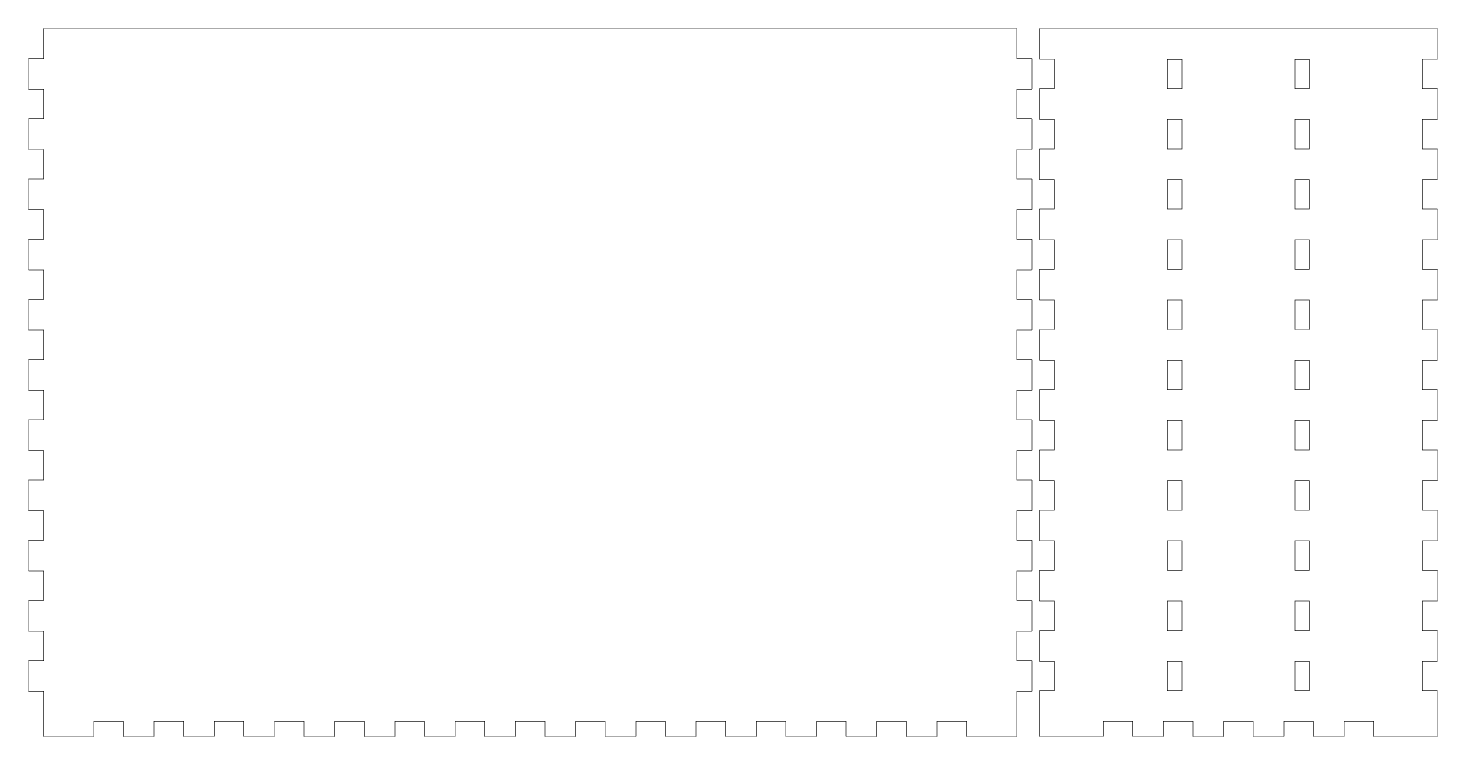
# Model space of a CAD drawing. Extents: x 1 to 670, y 1 to 950.
# Drawn here: x 1.2 to 469.3, y 239.1 to 474.6 of the extents above; entities that cross this region are included whole.
import ezdxf

# ---------------------------------------------------------------- set-up
doc = ezdxf.new("R2010")
doc.units = 0
doc.layers.get('0').update_dxf_attribs({"linetype": 'CONTINUOUS'})

msp = doc.modelspace()

# ---------------------------------------------------------------- linework, layer by layer
at = {"color": 0, "const_width": 0.2}
for points in [[(6.36379, 474.451), (6.34587, 474.451), (6.29211, 474.423), (6.26318, 474.37), (6.26318, 474.352)], [(6.26318, 474.352), (6.26318, 464.351)], [(329.364, 474.451), (6.36379, 474.451)], [(329.464, 474.352), (329.464, 474.37), (329.434, 474.423), (329.38, 474.451), (329.364, 474.451)], [(329.464, 464.351), (329.464, 474.352)], [(342.054, 474.451), (337.054, 474.451), (337.036, 474.451), (336.983, 474.423), (336.954, 474.37), (336.954, 474.352)], [(336.954, 474.352), (336.954, 464.351)], [(464.054, 474.451), (342.054, 474.451)], [(469.053, 474.451), (464.054, 474.451)], [(469.156, 474.352), (469.156, 474.37), (469.124, 474.423), (469.071, 474.451), (469.053, 474.451)], [(469.156, 464.351), (469.156, 474.352)], [(6.36379, 464.45), (1.36426, 464.45), (1.34634, 464.45), (1.2926, 464.421), (1.26366, 464.368), (1.26366, 464.351)], [(1.26366, 464.351), (1.26366, 454.35), (1.26366, 454.335), (1.2926, 454.279), (1.34634, 454.251), (1.36426, 454.251)], [(6.26318, 464.351), (6.26318, 464.368), (6.29211, 464.421), (6.34587, 464.45), (6.36379, 464.45)], [(334.363, 464.45), (329.364, 464.45), (329.38, 464.45), (329.434, 464.421), (329.464, 464.368), (329.464, 464.351)], [(334.464, 454.35), (334.464, 464.351), (334.464, 464.368), (334.433, 464.421), (334.38, 464.45), (334.363, 464.45)], [(336.954, 464.351), (336.954, 464.333), (336.983, 464.28), (337.036, 464.248), (337.054, 464.248)], [(337.054, 464.248), (342.054, 464.248), (342.036, 464.248), (341.982, 464.28), (341.953, 464.333), (341.953, 464.351)], [(341.953, 464.351), (341.953, 454.35), (341.953, 454.367), (341.982, 454.424), (342.036, 454.452), (342.054, 454.452)], [(464.153, 454.35), (464.153, 464.351), (464.153, 464.333), (464.125, 464.28), (464.072, 464.248), (464.054, 464.248)], [(464.054, 464.248), (469.053, 464.248), (469.071, 464.248), (469.124, 464.28), (469.156, 464.333), (469.156, 464.351)], [(1.36426, 454.251), (6.36379, 454.251), (6.34587, 454.251), (6.29211, 454.279), (6.26318, 454.335), (6.26318, 454.35)], [(6.26318, 454.35), (6.26318, 444.348)], [(329.464, 454.35), (329.464, 454.335), (329.434, 454.279), (329.38, 454.251), (329.364, 454.251)], [(329.364, 454.251), (334.363, 454.251), (334.38, 454.251), (334.433, 454.279), (334.464, 454.335), (334.464, 454.35)], [(329.464, 444.348), (329.464, 454.35)], [(342.054, 454.452), (337.054, 454.452), (337.036, 454.452), (336.983, 454.424), (336.954, 454.367), (336.954, 454.35)], [(336.954, 454.35), (336.954, 444.348)], [(469.053, 454.452), (464.054, 454.452), (464.072, 454.452), (464.125, 454.424), (464.153, 454.367), (464.153, 454.35)], [(469.156, 454.35), (469.156, 454.367), (469.124, 454.424), (469.071, 454.452), (469.053, 454.452)], [(469.156, 444.348), (469.156, 454.35)], [(6.36379, 444.451), (1.36426, 444.451), (1.34634, 444.451), (1.2926, 444.422), (1.26366, 444.369), (1.26366, 444.348)], [(1.26366, 444.348), (1.26366, 434.351), (1.26366, 434.333), (1.2926, 434.28), (1.34634, 434.248), (1.36426, 434.248)], [(6.26318, 444.348), (6.26318, 444.369), (6.29211, 444.422), (6.34587, 444.451), (6.36379, 444.451)], [(334.363, 444.451), (329.364, 444.451), (329.38, 444.451), (329.434, 444.422), (329.464, 444.369), (329.464, 444.348)], [(334.464, 434.351), (334.464, 444.348), (334.464, 444.369), (334.433, 444.422), (334.38, 444.451), (334.363, 444.451)], [(336.954, 444.348), (336.954, 444.334), (336.983, 444.281), (337.036, 444.25), (337.054, 444.25)], [(337.054, 444.25), (342.054, 444.25), (342.036, 444.25), (341.982, 444.281), (341.953, 444.334), (341.953, 444.348)], [(341.953, 444.348), (341.953, 434.351), (341.953, 434.368), (341.982, 434.421), (342.036, 434.449), (342.054, 434.449)], [(464.153, 434.351), (464.153, 444.348), (464.153, 444.334), (464.125, 444.281), (464.072, 444.25), (464.054, 444.25)], [(464.054, 444.25), (469.053, 444.25), (469.071, 444.25), (469.124, 444.281), (469.156, 444.334), (469.156, 444.348)], [(1.36426, 434.248), (6.36379, 434.248), (6.34587, 434.248), (6.29211, 434.28), (6.26318, 434.333), (6.26318, 434.351)], [(6.26318, 434.351), (6.26318, 424.349)], [(329.464, 434.351), (329.464, 434.333), (329.434, 434.28), (329.38, 434.248), (329.364, 434.248)], [(329.364, 434.248), (334.363, 434.248), (334.38, 434.248), (334.433, 434.28), (334.464, 434.333), (334.464, 434.351)], [(329.464, 424.349), (329.464, 434.351)], [(342.054, 434.449), (337.054, 434.449), (337.036, 434.449), (336.983, 434.421), (336.954, 434.368), (336.954, 434.351)], [(336.954, 434.351), (336.954, 424.349)], [(469.053, 434.449), (464.054, 434.449), (464.072, 434.449), (464.125, 434.421), (464.153, 434.368), (464.153, 434.351)], [(469.156, 434.351), (469.156, 434.368), (469.124, 434.421), (469.071, 434.449), (469.053, 434.449)], [(469.156, 424.349), (469.156, 434.351)], [(6.36379, 424.448), (1.36426, 424.448), (1.34634, 424.448), (1.2926, 424.42), (1.26366, 424.367), (1.26366, 424.349)], [(1.26366, 424.349), (1.26366, 414.348), (1.26366, 414.33), (1.2926, 414.278), (1.34634, 414.249), (1.36426, 414.249)], [(6.26318, 424.349), (6.26318, 424.367), (6.29211, 424.42), (6.34587, 424.448), (6.36379, 424.448)], [(334.363, 424.448), (329.364, 424.448), (329.38, 424.448), (329.434, 424.42), (329.464, 424.367), (329.464, 424.349)], [(334.464, 414.348), (334.464, 424.349), (334.464, 424.367), (334.433, 424.42), (334.38, 424.448), (334.363, 424.448)], [(336.954, 424.349), (336.954, 424.332), (336.983, 424.279), (337.036, 424.247), (337.054, 424.247)], [(337.054, 424.247), (342.054, 424.247), (342.036, 424.247), (341.982, 424.279), (341.953, 424.332), (341.953, 424.349)], [(341.953, 424.349), (341.953, 414.348), (341.953, 414.366), (341.982, 414.419), (342.036, 414.45), (342.054, 414.45)], [(464.153, 414.348), (464.153, 424.349), (464.153, 424.332), (464.125, 424.279), (464.072, 424.247), (464.054, 424.247)], [(464.054, 424.247), (469.053, 424.247), (469.071, 424.247), (469.124, 424.279), (469.156, 424.332), (469.156, 424.349)], [(1.36426, 414.249), (6.36379, 414.249), (6.34587, 414.249), (6.29211, 414.278), (6.26318, 414.33), (6.26318, 414.348)], [(6.26318, 414.348), (6.26318, 404.347)], [(329.464, 414.348), (329.464, 414.33), (329.434, 414.278), (329.38, 414.249), (329.364, 414.249)], [(329.364, 414.249), (334.363, 414.249), (334.38, 414.249), (334.433, 414.278), (334.464, 414.33), (334.464, 414.348)], [(329.464, 404.347), (329.464, 414.348)], [(342.054, 414.45), (337.054, 414.45), (337.036, 414.45), (336.983, 414.419), (336.954, 414.366), (336.954, 414.348)], [(336.954, 414.348), (336.954, 404.347)], [(469.053, 414.45), (464.054, 414.45), (464.072, 414.45), (464.125, 414.419), (464.153, 414.366), (464.153, 414.348)], [(469.156, 414.348), (469.156, 414.366), (469.124, 414.419), (469.071, 414.45), (469.053, 414.45)], [(469.156, 404.347), (469.156, 414.348)], [(6.36379, 404.449), (1.36426, 404.449), (1.34634, 404.449), (1.2926, 404.421), (1.26366, 404.364), (1.26366, 404.347)], [(1.26366, 404.347), (1.26366, 394.349), (1.26366, 394.331), (1.2926, 394.279), (1.34634, 394.247), (1.36426, 394.247)], [(6.26318, 404.347), (6.26318, 404.364), (6.29211, 404.421), (6.34587, 404.449), (6.36379, 404.449)], [(334.363, 404.449), (329.364, 404.449), (329.38, 404.449), (329.434, 404.421), (329.464, 404.364), (329.464, 404.347)], [(334.464, 394.349), (334.464, 404.347), (334.464, 404.364), (334.433, 404.421), (334.38, 404.449), (334.363, 404.449)], [(336.954, 404.347), (336.954, 404.333), (336.983, 404.276), (337.036, 404.248), (337.054, 404.248)], [(337.054, 404.248), (342.054, 404.248), (342.036, 404.248), (341.982, 404.276), (341.953, 404.333), (341.953, 404.347)], [(341.953, 404.347), (341.953, 394.349), (341.953, 394.367), (341.982, 394.42), (342.036, 394.448), (342.054, 394.448)], [(464.153, 394.349), (464.153, 404.347), (464.153, 404.333), (464.125, 404.276), (464.072, 404.248), (464.054, 404.248)], [(464.054, 404.248), (469.053, 404.248), (469.071, 404.248), (469.124, 404.276), (469.156, 404.333), (469.156, 404.347)], [(1.36426, 394.247), (6.36379, 394.247), (6.34587, 394.247), (6.29211, 394.279), (6.26318, 394.331), (6.26318, 394.349)], [(6.26318, 394.349), (6.26318, 384.348)], [(329.464, 394.349), (329.464, 394.331), (329.434, 394.279), (329.38, 394.247), (329.364, 394.247)], [(329.364, 394.247), (334.363, 394.247), (334.38, 394.247), (334.433, 394.279), (334.464, 394.331), (334.464, 394.349)], [(329.464, 384.348), (329.464, 394.349)], [(342.054, 394.448), (337.054, 394.448), (337.036, 394.448), (336.983, 394.42), (336.954, 394.367), (336.954, 394.349)], [(336.954, 394.349), (336.954, 384.348)], [(469.053, 394.448), (464.054, 394.448), (464.072, 394.448), (464.125, 394.42), (464.153, 394.367), (464.153, 394.349)], [(469.156, 394.349), (469.156, 394.367), (469.124, 394.42), (469.071, 394.448), (469.053, 394.448)], [(469.156, 384.348), (469.156, 394.349)], [(6.36379, 384.447), (1.36426, 384.447), (1.34634, 384.447), (1.2926, 384.418), (1.26366, 384.366), (1.26366, 384.348)], [(1.26366, 384.348), (1.26366, 374.347), (1.26366, 374.329), (1.2926, 374.276), (1.34634, 374.248), (1.36426, 374.248)], [(6.26318, 384.348), (6.26318, 384.366), (6.29211, 384.418), (6.34587, 384.447), (6.36379, 384.447)], [(334.363, 384.447), (329.364, 384.447), (329.38, 384.447), (329.434, 384.418), (329.464, 384.366), (329.464, 384.348)], [(334.464, 374.347), (334.464, 384.348), (334.464, 384.366), (334.433, 384.418), (334.38, 384.447), (334.363, 384.447)], [(336.954, 384.348), (336.954, 384.33), (336.983, 384.277), (337.036, 384.246), (337.054, 384.246)], [(337.054, 384.246), (342.054, 384.246), (342.036, 384.246), (341.982, 384.277), (341.953, 384.33), (341.953, 384.348)], [(341.953, 384.348), (341.953, 374.347), (341.953, 374.364), (341.982, 374.417), (342.036, 374.449), (342.054, 374.449)], [(464.153, 374.347), (464.153, 384.348), (464.153, 384.33), (464.125, 384.277), (464.072, 384.246), (464.054, 384.246)], [(464.054, 384.246), (469.053, 384.246), (469.071, 384.246), (469.124, 384.277), (469.156, 384.33), (469.156, 384.348)], [(342.054, 374.449), (337.054, 374.449), (337.036, 374.449), (336.983, 374.417), (336.954, 374.364), (336.954, 374.347)], [(469.053, 374.449), (464.054, 374.449), (464.072, 374.449), (464.125, 374.417), (464.153, 374.364), (464.153, 374.347)], [(469.156, 374.347), (469.156, 374.364), (469.124, 374.417), (469.071, 374.449), (469.053, 374.449)], [(1.36426, 374.248), (6.36379, 374.248), (6.34587, 374.248), (6.29211, 374.276), (6.26318, 374.329), (6.26318, 374.347)], [(6.26318, 374.347), (6.26318, 364.345)], [(329.464, 374.347), (329.464, 374.329), (329.434, 374.276), (329.38, 374.248), (329.364, 374.248)], [(329.364, 374.248), (334.363, 374.248), (334.38, 374.248), (334.433, 374.276), (334.464, 374.329), (334.464, 374.347)], [(329.464, 364.345), (329.464, 374.347)], [(336.954, 374.347), (336.954, 364.345)], [(469.156, 364.345), (469.156, 374.347)], [(6.36379, 364.448), (1.36426, 364.448), (1.34634, 364.448), (1.2926, 364.419), (1.26366, 364.363), (1.26366, 364.345)], [(1.26366, 364.345), (1.26366, 354.348), (1.26366, 354.33), (1.2926, 354.277), (1.34634, 354.245), (1.36426, 354.245)], [(6.26318, 364.345), (6.26318, 364.363), (6.29211, 364.419), (6.34587, 364.448), (6.36379, 364.448)], [(334.363, 364.448), (329.364, 364.448), (329.38, 364.448), (329.434, 364.419), (329.464, 364.363), (329.464, 364.345)], [(334.464, 354.348), (334.464, 364.345), (334.464, 364.363), (334.433, 364.419), (334.38, 364.448), (334.363, 364.448)], [(336.954, 364.345), (336.954, 364.331), (336.983, 364.275), (337.036, 364.247), (337.054, 364.247)], [(337.054, 364.247), (342.054, 364.247), (342.036, 364.247), (341.982, 364.275), (341.953, 364.331), (341.953, 364.345)], [(341.953, 364.345), (341.953, 354.348), (341.953, 354.365), (341.982, 354.418), (342.036, 354.446), (342.054, 354.446)], [(464.153, 354.348), (464.153, 364.345), (464.153, 364.331), (464.125, 364.275), (464.072, 364.247), (464.054, 364.247)], [(464.054, 364.247), (469.053, 364.247), (469.071, 364.247), (469.124, 364.275), (469.156, 364.331), (469.156, 364.345)], [(1.36426, 354.245), (6.36379, 354.245), (6.34587, 354.245), (6.29211, 354.277), (6.26318, 354.33), (6.26318, 354.348)], [(6.26318, 354.348), (6.26318, 344.346)], [(329.464, 354.348), (329.464, 354.33), (329.434, 354.277), (329.38, 354.245), (329.364, 354.245)], [(329.364, 354.245), (334.363, 354.245), (334.38, 354.245), (334.433, 354.277), (334.464, 354.33), (334.464, 354.348)], [(329.464, 344.346), (329.464, 354.348)], [(342.054, 354.446), (337.054, 354.446), (337.036, 354.446), (336.983, 354.418), (336.954, 354.365), (336.954, 354.348)], [(336.954, 354.348), (336.954, 344.346)], [(469.053, 354.446), (464.054, 354.446), (464.072, 354.446), (464.125, 354.418), (464.153, 354.365), (464.153, 354.348)], [(469.156, 354.348), (469.156, 354.365), (469.124, 354.418), (469.071, 354.446), (469.053, 354.446)], [(469.156, 344.346), (469.156, 354.348)], [(6.36379, 344.446), (1.36426, 344.446), (1.34634, 344.446), (1.2926, 344.417), (1.26366, 344.363), (1.26366, 344.346)], [(1.26366, 344.346), (1.26366, 334.345), (1.26366, 334.329), (1.2926, 334.275), (1.34634, 334.245), (1.36426, 334.245)], [(6.26318, 344.346), (6.26318, 344.363), (6.29211, 344.417), (6.34587, 344.446), (6.36379, 344.446)], [(334.363, 344.446), (329.364, 344.446), (329.38, 344.446), (329.434, 344.417), (329.464, 344.363), (329.464, 344.346)], [(334.464, 334.345), (334.464, 344.346), (334.464, 344.363), (334.433, 344.417), (334.38, 344.446), (334.363, 344.446)], [(336.954, 344.346), (336.954, 344.329), (336.983, 344.275), (337.036, 344.245), (337.054, 344.245)], [(337.054, 344.245), (342.054, 344.245), (342.036, 344.245), (341.982, 344.275), (341.953, 344.329), (341.953, 344.346)], [(341.953, 344.346), (341.953, 334.345), (341.953, 334.363), (341.982, 334.417), (342.036, 334.446), (342.054, 334.446)], [(464.153, 334.345), (464.153, 344.346), (464.153, 344.329), (464.125, 344.275), (464.072, 344.245), (464.054, 344.245)], [(464.054, 344.245), (469.053, 344.245), (469.071, 344.245), (469.124, 344.275), (469.156, 344.329), (469.156, 344.346)], [(1.36426, 334.245), (6.36379, 334.245), (6.34587, 334.245), (6.29211, 334.275), (6.26318, 334.329), (6.26318, 334.345)], [(6.26318, 334.345), (6.26318, 324.345)], [(329.464, 334.345), (329.464, 334.329), (329.434, 334.275), (329.38, 334.245), (329.364, 334.245)], [(329.364, 334.245), (334.363, 334.245), (334.38, 334.245), (334.433, 334.275), (334.464, 334.329), (334.464, 334.345)], [(329.464, 324.345), (329.464, 334.345)], [(342.054, 334.446), (337.054, 334.446), (337.036, 334.446), (336.983, 334.417), (336.954, 334.363), (336.954, 334.345)], [(336.954, 334.345), (336.954, 324.345)], [(469.053, 334.446), (464.054, 334.446), (464.072, 334.446), (464.125, 334.417), (464.153, 334.363), (464.153, 334.345)], [(469.156, 334.345), (469.156, 334.363), (469.124, 334.417), (469.071, 334.446), (469.053, 334.446)], [(469.156, 324.345), (469.156, 334.345)], [(6.36379, 324.445), (1.36426, 324.445), (1.34634, 324.445), (1.2926, 324.416), (1.26366, 324.363), (1.26366, 324.345)], [(1.26366, 324.345), (1.26366, 314.344), (1.26366, 314.328), (1.2926, 314.274), (1.34634, 314.244), (1.36426, 314.244)], [(6.26318, 324.345), (6.26318, 324.363), (6.29211, 324.416), (6.34587, 324.445), (6.36379, 324.445)], [(334.363, 324.445), (329.364, 324.445), (329.38, 324.445), (329.434, 324.416), (329.464, 324.363), (329.464, 324.345)], [(334.464, 314.344), (334.464, 324.345), (334.464, 324.363), (334.433, 324.416), (334.38, 324.445), (334.363, 324.445)], [(336.954, 324.345), (336.954, 324.328), (336.983, 324.274), (337.036, 324.244), (337.054, 324.244)], [(337.054, 324.244), (342.054, 324.244), (342.036, 324.244), (341.982, 324.274), (341.953, 324.328), (341.953, 324.345)], [(341.953, 324.345), (341.953, 314.344), (341.953, 314.362), (341.982, 314.416), (342.036, 314.445), (342.054, 314.445)], [(464.153, 314.344), (464.153, 324.345), (464.153, 324.328), (464.125, 324.274), (464.072, 324.244), (464.054, 324.244)], [(464.054, 324.244), (469.053, 324.244), (469.071, 324.244), (469.124, 324.274), (469.156, 324.328), (469.156, 324.345)], [(1.36426, 314.244), (6.36379, 314.244), (6.34587, 314.244), (6.29211, 314.274), (6.26318, 314.328), (6.26318, 314.344)], [(6.26318, 314.344), (6.26318, 304.344)], [(329.464, 314.344), (329.464, 314.328), (329.434, 314.274), (329.38, 314.244), (329.364, 314.244)], [(329.364, 314.244), (334.363, 314.244), (334.38, 314.244), (334.433, 314.274), (334.464, 314.328), (334.464, 314.344)], [(329.464, 304.344), (329.464, 314.344)], [(342.054, 314.445), (337.054, 314.445), (337.036, 314.445), (336.983, 314.416), (336.954, 314.362), (336.954, 314.344)], [(336.954, 314.344), (336.954, 304.344)], [(469.053, 314.445), (464.054, 314.445), (464.072, 314.445), (464.125, 314.416), (464.153, 314.362), (464.153, 314.344)], [(469.156, 314.344), (469.156, 314.362), (469.124, 314.416), (469.071, 314.445), (469.053, 314.445)], [(469.156, 304.344), (469.156, 314.344)], [(6.36379, 304.444), (1.36426, 304.444), (1.34634, 304.444), (1.2926, 304.415), (1.26366, 304.362), (1.26366, 304.344)], [(1.26366, 304.344), (1.26366, 294.343), (1.26366, 294.327), (1.2926, 294.273), (1.34634, 294.243), (1.36426, 294.243)], [(6.26318, 304.344), (6.26318, 304.362), (6.29211, 304.415), (6.34587, 304.444), (6.36379, 304.444)], [(334.363, 304.444), (329.364, 304.444), (329.38, 304.444), (329.434, 304.415), (329.464, 304.362), (329.464, 304.344)], [(334.464, 294.343), (334.464, 304.344), (334.464, 304.362), (334.433, 304.415), (334.38, 304.444), (334.363, 304.444)], [(336.954, 304.344), (336.954, 304.327), (336.983, 304.274), (337.036, 304.243), (337.054, 304.243)], [(337.054, 304.243), (342.054, 304.243), (342.036, 304.243), (341.982, 304.274), (341.953, 304.327), (341.953, 304.344)], [(341.953, 304.344), (341.953, 294.343), (341.953, 294.361), (341.982, 294.415), (342.036, 294.444), (342.054, 294.444)], [(464.153, 294.343), (464.153, 304.344), (464.153, 304.327), (464.125, 304.274), (464.072, 304.243), (464.054, 304.243)], [(464.054, 304.243), (469.053, 304.243), (469.071, 304.243), (469.124, 304.274), (469.156, 304.327), (469.156, 304.344)], [(1.36426, 294.243), (6.36379, 294.243), (6.34587, 294.243), (6.29211, 294.273), (6.26318, 294.327), (6.26318, 294.343)], [(6.26318, 294.343), (6.26318, 284.343)], [(329.464, 294.343), (329.464, 294.327), (329.434, 294.273), (329.38, 294.243), (329.364, 294.243)], [(329.364, 294.243), (334.363, 294.243), (334.38, 294.243), (334.433, 294.273), (334.464, 294.327), (334.464, 294.343)], [(329.464, 284.343), (329.464, 294.343)], [(342.054, 294.444), (337.054, 294.444), (337.036, 294.444), (336.983, 294.415), (336.954, 294.361), (336.954, 294.343)], [(336.954, 294.343), (336.954, 284.343)], [(469.053, 294.444), (464.054, 294.444), (464.072, 294.444), (464.125, 294.415), (464.153, 294.361), (464.153, 294.343)], [(469.156, 294.343), (469.156, 294.361), (469.124, 294.415), (469.071, 294.444), (469.053, 294.444)], [(469.156, 284.343), (469.156, 294.343)], [(6.36379, 284.444), (1.36426, 284.444), (1.34634, 284.444), (1.2926, 284.415), (1.26366, 284.361), (1.26366, 284.343)], [(1.26366, 284.343), (1.26366, 274.343), (1.26366, 274.326), (1.2926, 274.272), (1.34634, 274.242), (1.36426, 274.242)], [(6.26318, 284.343), (6.26318, 284.361), (6.29211, 284.415), (6.34587, 284.444), (6.36379, 284.444)], [(334.363, 284.444), (329.364, 284.444), (329.38, 284.444), (329.434, 284.415), (329.464, 284.361), (329.464, 284.343)], [(334.464, 274.343), (334.464, 284.343), (334.464, 284.361), (334.433, 284.415), (334.38, 284.444), (334.363, 284.444)], [(336.954, 284.343), (336.954, 284.327), (336.983, 284.273), (337.036, 284.243), (337.054, 284.243)], [(337.054, 284.243), (342.054, 284.243), (342.036, 284.243), (341.982, 284.273), (341.953, 284.327), (341.953, 284.343)], [(341.953, 284.343), (341.953, 274.343), (341.953, 274.361), (341.982, 274.414), (342.036, 274.443), (342.054, 274.443)], [(464.153, 274.343), (464.153, 284.343), (464.153, 284.327), (464.125, 284.273), (464.072, 284.243), (464.054, 284.243)], [(464.054, 284.243), (469.053, 284.243), (469.071, 284.243), (469.124, 284.273), (469.156, 284.327), (469.156, 284.343)], [(1.36426, 274.242), (6.36379, 274.242), (6.34587, 274.242), (6.29211, 274.272), (6.26318, 274.326), (6.26318, 274.343)], [(6.26318, 274.343), (6.26318, 264.342)], [(329.464, 274.343), (329.464, 274.326), (329.434, 274.272), (329.38, 274.242), (329.364, 274.242)], [(329.364, 274.242), (334.363, 274.242), (334.38, 274.242), (334.433, 274.272), (334.464, 274.326), (334.464, 274.343)], [(329.464, 264.342), (329.464, 274.343)], [(342.054, 274.443), (337.054, 274.443), (337.036, 274.443), (336.983, 274.414), (336.954, 274.361), (336.954, 274.343)], [(336.954, 274.343), (336.954, 264.342)], [(469.053, 274.443), (464.054, 274.443), (464.072, 274.443), (464.125, 274.414), (464.153, 274.361), (464.153, 274.343)], [(469.156, 274.343), (469.156, 274.361), (469.124, 274.414), (469.071, 274.443), (469.053, 274.443)], [(469.156, 264.342), (469.156, 274.343)], [(6.36379, 264.443), (1.36426, 264.443), (1.34634, 264.443), (1.2926, 264.414), (1.26366, 264.36), (1.26366, 264.342)], [(1.26366, 264.342), (1.26366, 254.342), (1.26366, 254.325), (1.2926, 254.272), (1.34634, 254.241), (1.36426, 254.241)], [(6.26318, 264.342), (6.26318, 264.36), (6.29211, 264.414), (6.34587, 264.443), (6.36379, 264.443)], [(334.363, 264.443), (329.364, 264.443), (329.38, 264.443), (329.434, 264.414), (329.464, 264.36), (329.464, 264.342)], [(334.464, 254.342), (334.464, 264.342), (334.464, 264.36), (334.433, 264.414), (334.38, 264.443), (334.363, 264.443)], [(336.954, 264.342), (336.954, 264.326), (336.983, 264.272), (337.036, 264.241), (337.054, 264.241)], [(337.054, 264.241), (342.054, 264.241), (342.036, 264.241), (341.982, 264.272), (341.953, 264.326), (341.953, 264.342)], [(341.953, 264.342), (341.953, 254.342), (341.953, 254.36), (341.982, 254.413), (342.036, 254.442), (342.054, 254.442)], [(464.153, 254.342), (464.153, 264.342), (464.153, 264.326), (464.125, 264.272), (464.072, 264.241), (464.054, 264.241)], [(464.054, 264.241), (469.053, 264.241), (469.071, 264.241), (469.124, 264.272), (469.156, 264.326), (469.156, 264.342)], [(1.36426, 254.241), (6.36379, 254.241), (6.34587, 254.241), (6.29211, 254.272), (6.26318, 254.325), (6.26318, 254.342)], [(6.26318, 254.342), (6.26318, 244.341)], [(329.464, 254.342), (329.464, 254.325), (329.434, 254.272), (329.38, 254.241), (329.364, 254.241)], [(329.364, 254.241), (334.363, 254.241), (334.38, 254.241), (334.433, 254.272), (334.464, 254.325), (334.464, 254.342)], [(329.464, 244.341), (329.464, 254.342)], [(342.054, 254.442), (337.054, 254.442), (337.036, 254.442), (336.983, 254.413), (336.954, 254.36), (336.954, 254.342)], [(336.954, 254.342), (336.954, 244.341)], [(469.053, 254.442), (464.054, 254.442), (464.072, 254.442), (464.125, 254.413), (464.153, 254.36), (464.153, 254.342)], [(469.156, 254.342), (469.156, 254.36), (469.124, 254.413), (469.071, 254.442), (469.053, 254.442)], [(469.156, 244.341), (469.156, 254.342)], [(6.26318, 244.341), (6.26318, 239.342), (6.26318, 239.325), (6.29211, 239.272), (6.34587, 239.241), (6.36379, 239.241)], [(22.9512, 239.342), (22.9512, 244.341), (22.9512, 244.325), (22.9209, 244.271), (22.8672, 244.241), (22.8506, 244.241)], [(22.8506, 244.241), (32.8511, 244.241), (32.8331, 244.241), (32.7794, 244.271), (32.7504, 244.325), (32.7504, 244.341)], [(32.7504, 244.341), (32.7504, 239.342), (32.7504, 239.325), (32.7794, 239.272), (32.8331, 239.241), (32.8511, 239.241)], [(42.9521, 239.342), (42.9521, 244.341), (42.9521, 244.325), (42.9218, 244.271), (42.8681, 244.241), (42.8516, 244.241)], [(42.8516, 244.241), (52.8518, 244.241), (52.8341, 244.241), (52.7801, 244.271), (52.7512, 244.325), (52.7512, 244.341)], [(52.7512, 244.341), (52.7512, 239.342), (52.7512, 239.325), (52.7801, 239.272), (52.8341, 239.241), (52.8518, 239.241)], [(62.9528, 239.342), (62.9528, 244.341), (62.9528, 244.325), (62.9225, 244.271), (62.8689, 244.241), (62.8523, 244.241)], [(62.8523, 244.241), (72.8528, 244.241), (72.8349, 244.241), (72.7812, 244.271), (72.7523, 244.325), (72.7523, 244.341)], [(72.7523, 244.341), (72.7523, 239.342), (72.7523, 239.325), (72.7812, 239.272), (72.8349, 239.241), (72.8528, 239.241)], [(82.9539, 239.342), (82.9539, 244.341), (82.9539, 244.325), (82.9236, 244.271), (82.8696, 244.241), (82.853, 244.241)], [(82.853, 244.241), (92.8536, 244.241), (92.8356, 244.241), (92.782, 244.271), (92.753, 244.325), (92.753, 244.341)], [(92.753, 244.341), (92.753, 239.342), (92.753, 239.325), (92.782, 239.272), (92.8356, 239.241), (92.8536, 239.241)], [(102.955, 239.342), (102.955, 244.341), (102.955, 244.325), (102.924, 244.271), (102.871, 244.241), (102.854, 244.241)], [(102.854, 244.241), (112.854, 244.241), (112.837, 244.241), (112.783, 244.271), (112.754, 244.325), (112.754, 244.341)], [(112.754, 244.341), (112.754, 239.342), (112.754, 239.325), (112.783, 239.272), (112.837, 239.241), (112.854, 239.241)], [(122.955, 239.342), (122.955, 244.341), (122.955, 244.325), (122.925, 244.271), (122.871, 244.241), (122.855, 244.241)], [(122.855, 244.241), (132.855, 244.241), (132.837, 244.241), (132.784, 244.271), (132.755, 244.325), (132.755, 244.341)], [(132.755, 244.341), (132.755, 239.342), (132.755, 239.325), (132.784, 239.272), (132.837, 239.241), (132.855, 239.241)], [(142.956, 239.342), (142.956, 244.341), (142.956, 244.325), (142.926, 244.271), (142.872, 244.241), (142.856, 244.241)], [(142.856, 244.241), (152.856, 244.241), (152.838, 244.241), (152.785, 244.271), (152.756, 244.325), (152.756, 244.341)], [(152.756, 244.341), (152.756, 239.342), (152.756, 239.325), (152.785, 239.272), (152.838, 239.241), (152.856, 239.241)], [(162.957, 239.342), (162.957, 244.341), (162.957, 244.325), (162.927, 244.271), (162.873, 244.241), (162.857, 244.241)], [(162.857, 244.241), (172.857, 244.241), (172.839, 244.241), (172.785, 244.271), (172.756, 244.325), (172.756, 244.341)], [(172.756, 244.341), (172.756, 239.342), (172.756, 239.325), (172.785, 239.272), (172.839, 239.241), (172.857, 239.241)], [(182.958, 239.342), (182.958, 244.341), (182.958, 244.325), (182.928, 244.271), (182.874, 244.241), (182.857, 244.241)], [(182.857, 244.241), (192.858, 244.241), (192.84, 244.241), (192.786, 244.271), (192.757, 244.325), (192.757, 244.341)], [(192.757, 244.341), (192.757, 239.342), (192.757, 239.325), (192.786, 239.272), (192.84, 239.241), (192.858, 239.241)], [(202.959, 239.342), (202.959, 244.341), (202.959, 244.325), (202.928, 244.271), (202.875, 244.241), (202.858, 244.241)], [(202.858, 244.241), (212.859, 244.241), (212.841, 244.241), (212.787, 244.271), (212.758, 244.325), (212.758, 244.341)], [(212.758, 244.341), (212.758, 239.342), (212.758, 239.325), (212.787, 239.272), (212.841, 239.241), (212.859, 239.241)], [(222.96, 239.342), (222.96, 244.341), (222.96, 244.325), (222.929, 244.271), (222.875, 244.241), (222.859, 244.241)], [(222.859, 244.241), (232.859, 244.241), (232.841, 244.241), (232.788, 244.271), (232.759, 244.325), (232.759, 244.341)], [(232.759, 244.341), (232.759, 239.342), (232.759, 239.325), (232.788, 239.272), (232.841, 239.241), (232.859, 239.241)], [(242.961, 239.342), (242.961, 244.341), (242.961, 244.325), (242.93, 244.271), (242.877, 244.241), (242.86, 244.241)], [(242.86, 244.241), (252.861, 244.241), (252.843, 244.241), (252.789, 244.271), (252.76, 244.325), (252.76, 244.341)], [(252.76, 244.341), (252.76, 239.342), (252.76, 239.325), (252.789, 239.272), (252.843, 239.241), (252.861, 239.241)], [(262.961, 239.342), (262.961, 244.341), (262.961, 244.325), (262.931, 244.271), (262.877, 244.241), (262.861, 244.241)], [(262.861, 244.241), (272.861, 244.241), (272.843, 244.241), (272.79, 244.271), (272.761, 244.325), (272.761, 244.341)], [(272.761, 244.341), (272.761, 239.342), (272.761, 239.325), (272.79, 239.272), (272.843, 239.241), (272.861, 239.241)], [(282.962, 239.342), (282.962, 244.341), (282.962, 244.325), (282.932, 244.271), (282.878, 244.241), (282.862, 244.241)], [(282.862, 244.241), (292.862, 244.241), (292.844, 244.241), (292.79, 244.271), (292.761, 244.325), (292.761, 244.341)], [(292.761, 244.341), (292.761, 239.342), (292.761, 239.325), (292.79, 239.272), (292.844, 239.241), (292.862, 239.241)], [(302.963, 239.342), (302.963, 244.341), (302.963, 244.325), (302.933, 244.271), (302.879, 244.241), (302.863, 244.241)], [(302.863, 244.241), (312.863, 244.241), (312.845, 244.241), (312.791, 244.271), (312.762, 244.325), (312.762, 244.341)], [(312.762, 244.341), (312.762, 239.342), (312.762, 239.325), (312.791, 239.272), (312.845, 239.241), (312.863, 239.241)], [(329.464, 239.342), (329.464, 244.341)], [(336.954, 244.341), (336.954, 239.342), (336.954, 239.325), (336.983, 239.272), (337.036, 239.241), (337.054, 239.241)], [(358.151, 239.342), (358.151, 244.341), (358.151, 244.325), (358.119, 244.271), (358.066, 244.241), (358.052, 244.241)], [(358.052, 244.241), (368.05, 244.241), (368.032, 244.241), (367.979, 244.271), (367.951, 244.325), (367.951, 244.341)], [(367.951, 244.341), (367.951, 239.342), (367.951, 239.325), (367.979, 239.272), (368.032, 239.241), (368.05, 239.241)], [(378.153, 239.342), (378.153, 244.341), (378.153, 244.325), (378.121, 244.271), (378.068, 244.241), (378.051, 244.241)], [(378.051, 244.241), (388.052, 244.241), (388.034, 244.241), (387.981, 244.271), (387.95, 244.325), (387.95, 244.341)], [(387.95, 244.341), (387.95, 239.342), (387.95, 239.325), (387.981, 239.272), (388.034, 239.241), (388.052, 239.241)], [(398.152, 239.342), (398.152, 244.341), (398.152, 244.325), (398.124, 244.271), (398.067, 244.241), (398.053, 244.241)], [(398.053, 244.241), (408.051, 244.241), (408.033, 244.241), (407.98, 244.271), (407.952, 244.325), (407.952, 244.341)], [(407.952, 244.341), (407.952, 239.342), (407.952, 239.325), (407.98, 239.272), (408.033, 239.241), (408.051, 239.241)], [(418.155, 239.342), (418.155, 244.341), (418.155, 244.325), (418.123, 244.271), (418.07, 244.241), (418.052, 244.241)], [(418.052, 244.241), (428.054, 244.241), (428.036, 244.241), (427.983, 244.271), (427.951, 244.325), (427.951, 244.341)], [(427.951, 244.341), (427.951, 239.342), (427.951, 239.325), (427.983, 239.272), (428.036, 239.241), (428.054, 239.241)], [(438.154, 239.342), (438.154, 244.341), (438.154, 244.325), (438.125, 244.271), (438.069, 244.241), (438.055, 244.241)], [(438.055, 244.241), (448.052, 244.241), (448.035, 244.241), (447.982, 244.271), (447.954, 244.325), (447.954, 244.341)], [(447.954, 244.341), (447.954, 239.342), (447.954, 239.325), (447.982, 239.272), (448.035, 239.241), (448.052, 239.241)], [(469.156, 239.342), (469.156, 244.341)], [(6.35, 239.241), (22.8506, 239.241)], [(22.8506, 239.241), (22.8672, 239.241), (22.9209, 239.272), (22.9512, 239.325), (22.9512, 239.342)], [(32.8511, 239.241), (42.8516, 239.241)], [(42.8516, 239.241), (42.8681, 239.241), (42.9218, 239.272), (42.9521, 239.325), (42.9521, 239.342)], [(52.8518, 239.241), (62.8523, 239.241)], [(62.8523, 239.241), (62.8689, 239.241), (62.9225, 239.272), (62.9528, 239.325), (62.9528, 239.342)], [(72.8528, 239.241), (82.853, 239.241)], [(82.853, 239.241), (82.8696, 239.241), (82.9236, 239.272), (82.9539, 239.325), (82.9539, 239.342)], [(92.8536, 239.241), (102.854, 239.241)], [(102.854, 239.241), (102.871, 239.241), (102.924, 239.272), (102.955, 239.325), (102.955, 239.342)], [(112.854, 239.241), (122.855, 239.241)], [(122.855, 239.241), (122.871, 239.241), (122.925, 239.272), (122.955, 239.325), (122.955, 239.342)], [(132.855, 239.241), (142.856, 239.241)], [(142.856, 239.241), (142.872, 239.241), (142.926, 239.272), (142.956, 239.325), (142.956, 239.342)], [(152.856, 239.241), (162.857, 239.241)], [(162.857, 239.241), (162.873, 239.241), (162.927, 239.272), (162.957, 239.325), (162.957, 239.342)], [(172.857, 239.241), (182.857, 239.241)], [(182.857, 239.241), (182.874, 239.241), (182.928, 239.272), (182.958, 239.325), (182.958, 239.342)], [(192.858, 239.241), (202.858, 239.241)], [(202.858, 239.241), (202.875, 239.241), (202.928, 239.272), (202.959, 239.325), (202.959, 239.342)], [(212.859, 239.241), (222.859, 239.241)], [(222.859, 239.241), (222.875, 239.241), (222.929, 239.272), (222.96, 239.325), (222.96, 239.342)], [(232.859, 239.241), (242.86, 239.241)], [(242.86, 239.241), (242.877, 239.241), (242.93, 239.272), (242.961, 239.325), (242.961, 239.342)], [(252.861, 239.241), (262.861, 239.241)], [(262.861, 239.241), (262.877, 239.241), (262.931, 239.272), (262.961, 239.325), (262.961, 239.342)], [(272.861, 239.241), (282.862, 239.241)], [(282.862, 239.241), (282.878, 239.241), (282.932, 239.272), (282.962, 239.325), (282.962, 239.342)], [(292.862, 239.241), (302.863, 239.241)], [(302.863, 239.241), (302.879, 239.241), (302.933, 239.272), (302.963, 239.325), (302.963, 239.342)], [(312.863, 239.241), (329.364, 239.241)], [(329.364, 239.241), (329.38, 239.241), (329.434, 239.272), (329.464, 239.325), (329.464, 239.342)], [(337.054, 239.241), (342.054, 239.241)], [(342.05, 239.241), (358.052, 239.241)], [(358.052, 239.241), (358.066, 239.241), (358.119, 239.272), (358.151, 239.325), (358.151, 239.342)], [(368.05, 239.241), (378.051, 239.241)], [(378.051, 239.241), (378.068, 239.241), (378.121, 239.272), (378.153, 239.325), (378.153, 239.342)], [(388.052, 239.241), (398.053, 239.241)], [(398.053, 239.241), (398.067, 239.241), (398.124, 239.272), (398.152, 239.325), (398.152, 239.342)], [(408.051, 239.241), (418.052, 239.241)], [(418.052, 239.241), (418.07, 239.241), (418.123, 239.272), (418.155, 239.325), (418.155, 239.342)], [(428.054, 239.241), (438.055, 239.241)], [(438.055, 239.241), (438.069, 239.241), (438.125, 239.272), (438.154, 239.325), (438.154, 239.342)], [(448.052, 239.241), (464.054, 239.241)], [(464.054, 239.241), (469.053, 239.241), (469.071, 239.241), (469.124, 239.272), (469.156, 239.325), (469.156, 239.342)]]:
    msp.add_lwpolyline(points, dxfattribs=at)
at = {"color": 5, "const_width": 0.2}
for points in [[(379.483, 454.339), (379.483, 464.34), (379.483, 464.326), (379.455, 464.27), (379.398, 464.241), (379.384, 464.241)], [(379.384, 464.241), (384.383, 464.241), (384.366, 464.241), (384.313, 464.27), (384.281, 464.326), (384.281, 464.34)], [(384.281, 464.34), (384.281, 454.339)], [(421.816, 454.339), (421.816, 464.34), (421.816, 464.326), (421.788, 464.27), (421.732, 464.241), (421.718, 464.241)], [(421.718, 464.241), (426.716, 464.241), (426.699, 464.241), (426.646, 464.27), (426.614, 464.326), (426.614, 464.34)], [(426.614, 464.34), (426.614, 454.339)], [(384.383, 454.441), (379.384, 454.441), (379.398, 454.441), (379.455, 454.413), (379.483, 454.36), (379.483, 454.339)], [(384.284, 454.343), (384.284, 454.36), (384.313, 454.413), (384.366, 454.441), (384.383, 454.441)], [(426.716, 454.441), (421.718, 454.441), (421.732, 454.441), (421.788, 454.413), (421.816, 454.36), (421.816, 454.339)], [(426.618, 454.343), (426.618, 454.36), (426.646, 454.413), (426.699, 454.441), (426.716, 454.441)], [(379.483, 434.34), (379.483, 444.341), (379.483, 444.324), (379.455, 444.271), (379.398, 444.242), (379.384, 444.242)], [(379.384, 444.242), (384.383, 444.242), (384.366, 444.242), (384.313, 444.271), (384.281, 444.324), (384.281, 444.341)], [(384.281, 444.341), (384.281, 434.34)], [(421.816, 434.34), (421.816, 444.341), (421.816, 444.324), (421.788, 444.271), (421.732, 444.242), (421.718, 444.242)], [(421.718, 444.242), (426.716, 444.242), (426.699, 444.242), (426.646, 444.271), (426.614, 444.324), (426.614, 444.341)], [(426.614, 444.341), (426.614, 434.34)], [(384.383, 434.442), (379.384, 434.442), (379.398, 434.442), (379.455, 434.414), (379.483, 434.358), (379.483, 434.34)], [(384.284, 434.34), (384.284, 434.358), (384.313, 434.414), (384.366, 434.442), (384.383, 434.442)], [(426.716, 434.442), (421.718, 434.442), (421.732, 434.442), (421.788, 434.414), (421.816, 434.358), (421.816, 434.34)], [(426.618, 434.34), (426.618, 434.358), (426.646, 434.414), (426.699, 434.442), (426.716, 434.442)], [(379.483, 414.341), (379.483, 424.342), (379.483, 424.325), (379.455, 424.272), (379.398, 424.24), (379.384, 424.24)], [(379.384, 424.24), (384.383, 424.24), (384.366, 424.24), (384.313, 424.272), (384.281, 424.325), (384.281, 424.342)], [(384.281, 424.342), (384.281, 414.341)], [(421.816, 414.341), (421.816, 424.342), (421.816, 424.325), (421.788, 424.272), (421.732, 424.24), (421.718, 424.24)], [(421.718, 424.24), (426.716, 424.24), (426.699, 424.24), (426.646, 424.272), (426.614, 424.325), (426.614, 424.342)], [(426.614, 424.342), (426.614, 414.341)], [(384.383, 414.443), (379.384, 414.443), (379.398, 414.443), (379.455, 414.412), (379.483, 414.359), (379.483, 414.341)], [(384.284, 414.341), (384.284, 414.359), (384.313, 414.412), (384.366, 414.443), (384.383, 414.443)], [(426.716, 414.443), (421.718, 414.443), (421.732, 414.443), (421.788, 414.412), (421.816, 414.359), (421.816, 414.341)], [(426.618, 414.341), (426.618, 414.359), (426.646, 414.412), (426.699, 414.443), (426.716, 414.443)], [(379.483, 394.342), (379.483, 404.34), (379.483, 404.326), (379.455, 404.269), (379.398, 404.241), (379.384, 404.241)], [(379.384, 404.241), (384.383, 404.241), (384.366, 404.241), (384.313, 404.269), (384.281, 404.326), (384.281, 404.34)], [(384.281, 404.34), (384.281, 394.342)], [(421.816, 394.342), (421.816, 404.34), (421.816, 404.326), (421.788, 404.269), (421.732, 404.241), (421.718, 404.241)], [(421.718, 404.241), (426.716, 404.241), (426.699, 404.241), (426.646, 404.269), (426.614, 404.326), (426.614, 404.34)], [(426.614, 404.34), (426.614, 394.342)], [(384.383, 394.441), (379.384, 394.441), (379.398, 394.441), (379.455, 394.413), (379.483, 394.36), (379.483, 394.342)], [(384.284, 394.342), (384.284, 394.36), (384.313, 394.413), (384.366, 394.441), (384.383, 394.441)], [(426.716, 394.441), (421.718, 394.441), (421.732, 394.441), (421.788, 394.413), (421.816, 394.36), (421.816, 394.342)], [(426.618, 394.342), (426.618, 394.36), (426.646, 394.413), (426.699, 394.441), (426.716, 394.441)], [(379.483, 374.343), (379.483, 384.341), (379.483, 384.327), (379.455, 384.27), (379.398, 384.242), (379.384, 384.242)], [(379.384, 384.242), (384.383, 384.242), (384.366, 384.242), (384.313, 384.27), (384.281, 384.327), (384.281, 384.341)], [(384.281, 384.341), (384.281, 374.343)], [(421.816, 374.343), (421.816, 384.341), (421.816, 384.327), (421.788, 384.27), (421.732, 384.242), (421.718, 384.242)], [(421.718, 384.242), (426.716, 384.242), (426.699, 384.242), (426.646, 384.27), (426.614, 384.327), (426.614, 384.341)], [(426.614, 384.341), (426.614, 374.343)], [(384.383, 374.442), (379.384, 374.442), (379.398, 374.442), (379.455, 374.414), (379.483, 374.361), (379.483, 374.343)], [(384.284, 374.343), (384.284, 374.361), (384.313, 374.414), (384.366, 374.442), (384.383, 374.442)], [(426.716, 374.442), (421.718, 374.442), (421.732, 374.442), (421.788, 374.414), (421.816, 374.361), (421.816, 374.343)], [(426.618, 374.343), (426.618, 374.361), (426.646, 374.414), (426.699, 374.442), (426.716, 374.442)], [(379.483, 354.341), (379.483, 364.342), (379.483, 364.324), (379.455, 364.271), (379.398, 364.24), (379.384, 364.24)], [(379.384, 364.24), (384.383, 364.24), (384.366, 364.24), (384.313, 364.271), (384.281, 364.324), (384.281, 364.342)], [(384.281, 364.342), (384.281, 354.341)], [(421.816, 354.341), (421.816, 364.342), (421.816, 364.324), (421.788, 364.271), (421.732, 364.24), (421.718, 364.24)], [(421.718, 364.24), (426.716, 364.24), (426.699, 364.24), (426.646, 364.271), (426.614, 364.324), (426.614, 364.342)], [(426.614, 364.342), (426.614, 354.341)], [(384.383, 354.439), (379.384, 354.439), (379.398, 354.439), (379.455, 354.411), (379.483, 354.358), (379.483, 354.341)], [(384.284, 354.341), (384.284, 354.358), (384.313, 354.411), (384.366, 354.439), (384.383, 354.439)], [(426.716, 354.439), (421.718, 354.439), (421.732, 354.439), (421.788, 354.411), (421.816, 354.358), (421.816, 354.341)], [(426.618, 354.341), (426.618, 354.358), (426.646, 354.411), (426.699, 354.439), (426.716, 354.439)], [(379.483, 334.341), (379.483, 344.341), (379.483, 344.325), (379.455, 344.271), (379.398, 344.241), (379.384, 344.241)], [(379.384, 344.241), (384.383, 344.241), (384.366, 344.241), (384.313, 344.271), (384.281, 344.325), (384.281, 344.341)], [(384.281, 344.341), (384.281, 334.341)], [(421.816, 334.341), (421.816, 344.341), (421.816, 344.325), (421.788, 344.271), (421.732, 344.241), (421.718, 344.241)], [(421.718, 344.241), (426.716, 344.241), (426.699, 344.241), (426.646, 344.271), (426.614, 344.325), (426.614, 344.341)], [(426.614, 344.341), (426.614, 334.341)], [(384.383, 334.441), (379.384, 334.441), (379.398, 334.441), (379.455, 334.413), (379.483, 334.359), (379.483, 334.341)], [(384.284, 334.341), (384.284, 334.359), (384.313, 334.413), (384.366, 334.441), (384.383, 334.441)], [(426.716, 334.441), (421.718, 334.441), (421.732, 334.441), (421.788, 334.413), (421.816, 334.359), (421.816, 334.341)], [(426.618, 334.341), (426.618, 334.359), (426.646, 334.413), (426.699, 334.441), (426.716, 334.441)], [(379.483, 314.342), (379.483, 324.342), (379.483, 324.326), (379.455, 324.272), (379.398, 324.241), (379.384, 324.241)], [(379.384, 324.241), (384.383, 324.241), (384.366, 324.241), (384.313, 324.272), (384.281, 324.326), (384.281, 324.342)], [(384.281, 324.342), (384.281, 314.342)], [(421.816, 314.342), (421.816, 324.342), (421.816, 324.326), (421.788, 324.272), (421.732, 324.241), (421.718, 324.241)], [(421.718, 324.241), (426.716, 324.241), (426.699, 324.241), (426.646, 324.272), (426.614, 324.326), (426.614, 324.342)], [(426.614, 324.342), (426.614, 314.342)], [(384.383, 314.442), (379.384, 314.442), (379.398, 314.442), (379.455, 314.413), (379.483, 314.36), (379.483, 314.342)], [(384.284, 314.342), (384.284, 314.36), (384.313, 314.413), (384.366, 314.442), (384.383, 314.442)], [(426.716, 314.442), (421.718, 314.442), (421.732, 314.442), (421.788, 314.413), (421.816, 314.36), (421.816, 314.342)], [(426.618, 314.342), (426.618, 314.36), (426.646, 314.413), (426.699, 314.442), (426.716, 314.442)], [(379.483, 294.341), (379.483, 304.341), (379.483, 304.324), (379.455, 304.271), (379.398, 304.24), (379.384, 304.24)], [(379.384, 304.24), (384.383, 304.24), (384.366, 304.24), (384.313, 304.271), (384.281, 304.324), (384.281, 304.341)], [(384.281, 304.341), (384.281, 294.341)], [(421.816, 294.341), (421.816, 304.341), (421.816, 304.324), (421.788, 304.271), (421.732, 304.24), (421.718, 304.24)], [(421.718, 304.24), (426.716, 304.24), (426.699, 304.24), (426.646, 304.271), (426.614, 304.324), (426.614, 304.341)], [(426.614, 304.341), (426.614, 294.341)], [(384.383, 294.441), (379.384, 294.441), (379.398, 294.441), (379.455, 294.412), (379.483, 294.358), (379.483, 294.341)], [(384.284, 294.342), (384.284, 294.36), (384.313, 294.412), (384.366, 294.441), (384.383, 294.441)], [(426.716, 294.441), (421.718, 294.441), (421.732, 294.441), (421.788, 294.412), (421.816, 294.358), (421.816, 294.341)], [(426.618, 294.342), (426.618, 294.36), (426.646, 294.412), (426.699, 294.441), (426.716, 294.441)], [(379.483, 274.341), (379.483, 284.342), (379.483, 284.325), (379.455, 284.272), (379.398, 284.241), (379.384, 284.241)], [(379.384, 284.241), (384.383, 284.241), (384.366, 284.241), (384.313, 284.272), (384.281, 284.325), (384.281, 284.342)], [(384.281, 284.342), (384.281, 274.341)], [(421.816, 274.341), (421.816, 284.342), (421.816, 284.325), (421.788, 284.272), (421.732, 284.241), (421.718, 284.241)], [(421.718, 284.241), (426.716, 284.241), (426.699, 284.241), (426.646, 284.272), (426.614, 284.325), (426.614, 284.342)], [(426.614, 284.342), (426.614, 274.341)], [(384.383, 274.442), (379.384, 274.442), (379.398, 274.442), (379.455, 274.413), (379.483, 274.359), (379.483, 274.341)], [(384.284, 274.341), (384.284, 274.359), (384.313, 274.413), (384.366, 274.442), (384.383, 274.442)], [(426.716, 274.442), (421.718, 274.442), (421.732, 274.442), (421.788, 274.413), (421.816, 274.359), (421.816, 274.341)], [(426.618, 274.341), (426.618, 274.359), (426.646, 274.413), (426.699, 274.442), (426.716, 274.442)], [(379.483, 254.342), (379.483, 264.342), (379.483, 264.326), (379.455, 264.272), (379.398, 264.241), (379.384, 264.241)], [(379.384, 264.241), (384.383, 264.241), (384.366, 264.241), (384.313, 264.272), (384.281, 264.326), (384.281, 264.342)], [(384.281, 264.342), (384.281, 254.342)], [(421.816, 254.342), (421.816, 264.342), (421.816, 264.326), (421.788, 264.272), (421.732, 264.241), (421.718, 264.241)], [(421.718, 264.241), (426.716, 264.241), (426.699, 264.241), (426.646, 264.272), (426.614, 264.326), (426.614, 264.342)], [(426.614, 264.342), (426.614, 254.342)], [(384.383, 254.442), (379.384, 254.442), (379.398, 254.442), (379.455, 254.413), (379.483, 254.36), (379.483, 254.342)], [(384.284, 254.342), (384.284, 254.36), (384.313, 254.413), (384.366, 254.442), (384.383, 254.442)], [(426.716, 254.442), (421.718, 254.442), (421.732, 254.442), (421.788, 254.413), (421.816, 254.36), (421.816, 254.342)], [(426.618, 254.342), (426.618, 254.36), (426.646, 254.413), (426.699, 254.442), (426.716, 254.442)]]:
    msp.add_lwpolyline(points, dxfattribs=at)

doc.saveas('drawing.dxf')
